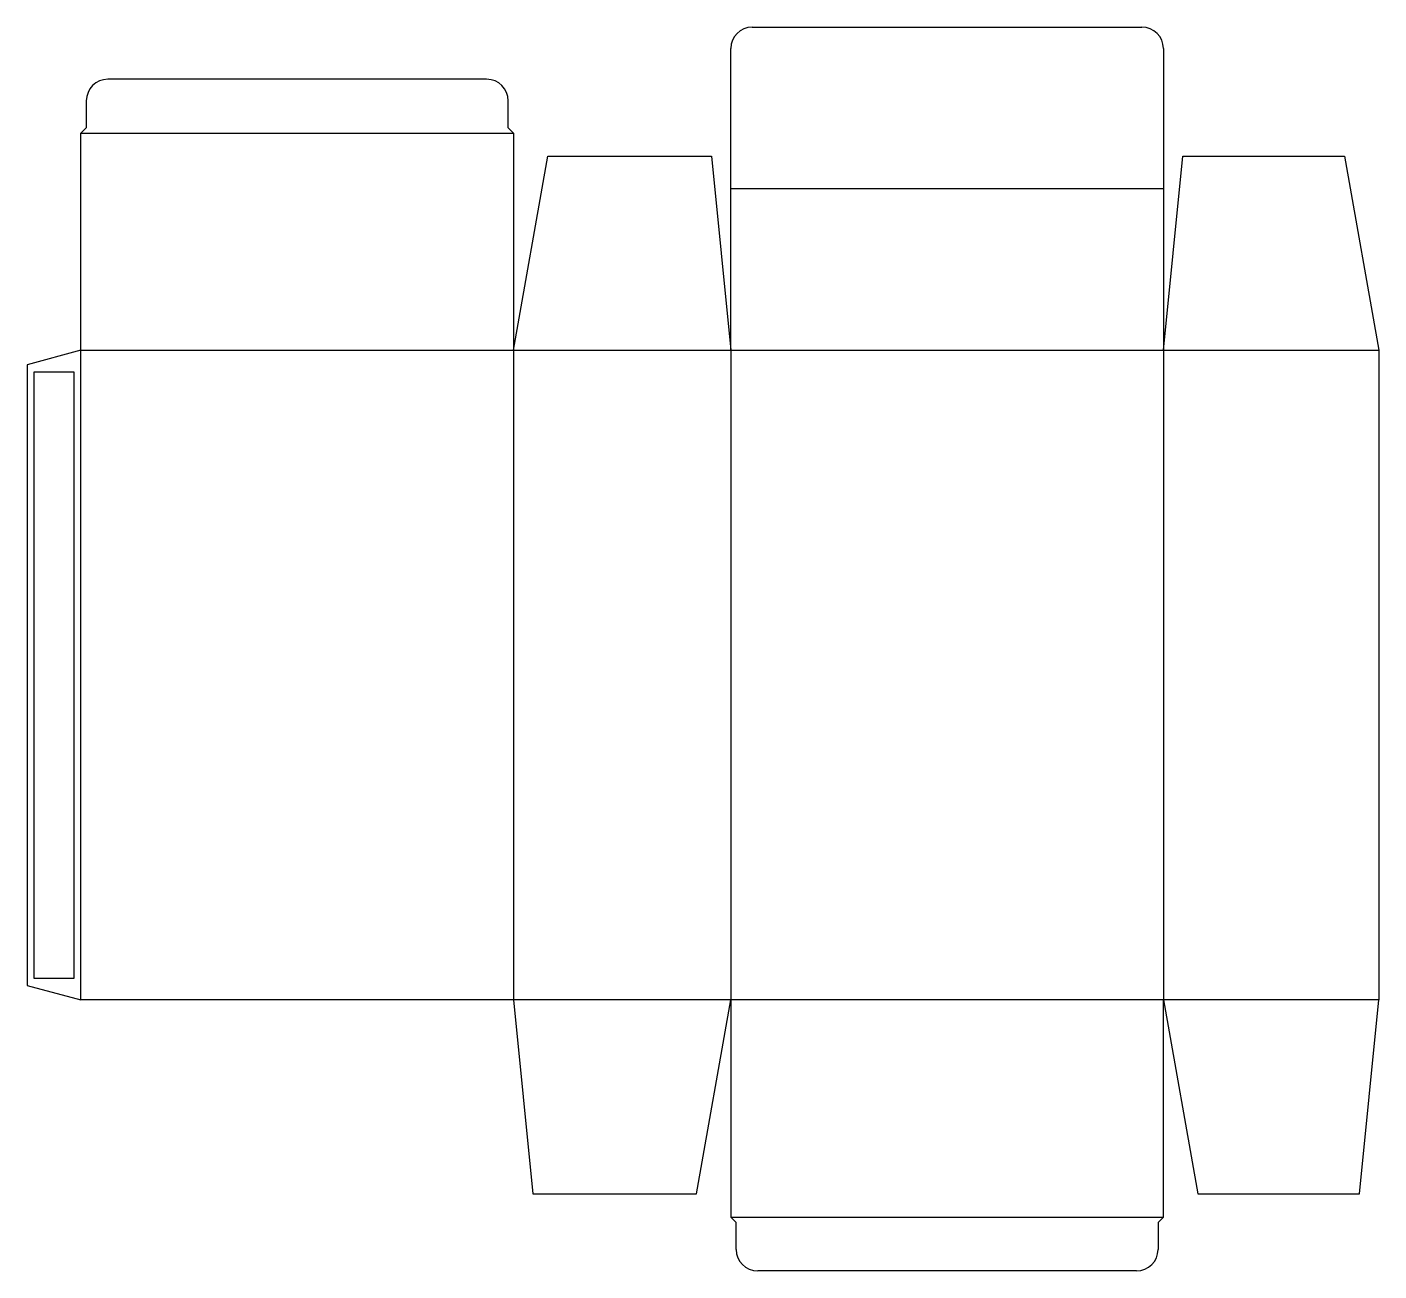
# Model space of a CAD drawing. Header units: millimetres. Extents: x 0 to 376, y 0 to 346.
import ezdxf

# ---------------------------------------------------------------- set-up
doc = ezdxf.new("R2010")
doc.units = ezdxf.units.MM
for name, color, linetype in [('CREASE', 5, 'CONTINUOUS'), ('CUT', 1, 'CONTINUOUS'), ('GLUE', 2, 'CONTINUOUS')]:
    doc.layers.add(name, color=color, linetype=linetype)

msp = doc.modelspace()

# ---------------------------------------------------------------- linework, layer by layer
at = {"layer": 'CREASE'}
for p, q in [((15, 316.8), (135.45, 316.8)), ((195.9, 301.35), (316.35, 301.35)), ((15, 75.45), (15, 256.35)), ((15, 256.35), (135.45, 256.35)), ((135.45, 256.35), (135.45, 75.45)), ((135.45, 256.35), (195.9, 256.35)), ((195.9, 256.35), (195.9, 75.45)), ((195.9, 256.35), (316.35, 256.35)), ((316.35, 256.35), (316.35, 75.45)), ((316.35, 256.35), (376.35, 256.35)), ((195.9, 75.45), (135.45, 75.45)), ((316.35, 75.45), (195.9, 75.45)), ((376.35, 75.45), (316.35, 75.45)), ((195.9, 15), (316.35, 15))]:
    msp.add_line(p, q, dxfattribs=at)
at = {"layer": 'CUT'}
for p, q in [((201.9, 346.35), (310.35, 346.35)), ((195.9, 301.35), (195.9, 340.35)), ((316.35, 340.35), (316.35, 301.35)), ((127.95, 331.8), (22.5, 331.8)), ((16.5, 325.8), (16.5, 318.3)), ((133.95, 318.3), (133.95, 325.8)), ((16.5, 318.3), (15, 316.8)), ((15, 256.35), (15, 316.8)), ((135.45, 316.8), (133.95, 318.3)), ((135.45, 316.8), (135.45, 256.35)), ((135.45, 256.35), (145, 310.35)), ((145, 310.35), (190.5, 310.35)), ((190.5, 310.35), (195.9, 256.35)), ((316.35, 256.35), (321.75, 310.35)), ((321.75, 310.35), (366.8, 310.35)), ((366.8, 310.35), (376.35, 256.35)), ((195.9, 256.35), (195.9, 301.35)), ((316.35, 301.35), (316.35, 256.35)), ((15, 256.35), (0, 252.331)), ((376.35, 256.35), (376.35, 75.45)), ((0, 252.331), (0, 79.469)), ((0, 79.469), (15, 75.45)), ((135.45, 75.45), (15, 75.45)), ((135.45, 75.45), (140.85, 21.45)), ((186.35, 21.45), (195.9, 75.45)), ((195.9, 75.45), (195.9, 15)), ((316.35, 15), (316.35, 75.45)), ((316.35, 75.45), (325.9, 21.45)), ((370.95, 21.45), (376.35, 75.45)), ((140.85, 21.45), (186.35, 21.45)), ((325.9, 21.45), (370.95, 21.45)), ((197.4, 13.5), (195.9, 15)), ((197.4, 6), (197.4, 13.5)), ((316.35, 15), (314.85, 13.5)), ((314.85, 13.5), (314.85, 6)), ((308.85, 0), (203.4, 0))]:
    msp.add_line(p, q, dxfattribs=at)
for centre, start, end in [((201.9, 340.35), 90, 180), ((310.35, 340.35), 0, 90), ((22.5, 325.8), 90, 180), ((127.95, 325.8), 0, 90), ((203.4, 6), 180, 270), ((308.85, 6), 270, 0)]:
    msp.add_arc(centre, 6, start, end, dxfattribs=at)
at = {"layer": 'GLUE'}
for p, q in [((2, 250.331), (13, 250.331)), ((2, 81.469), (2, 250.331)), ((13, 250.331), (13, 81.469)), ((13, 81.469), (2, 81.469))]:
    msp.add_line(p, q, dxfattribs=at)

doc.saveas('drawing.dxf')
